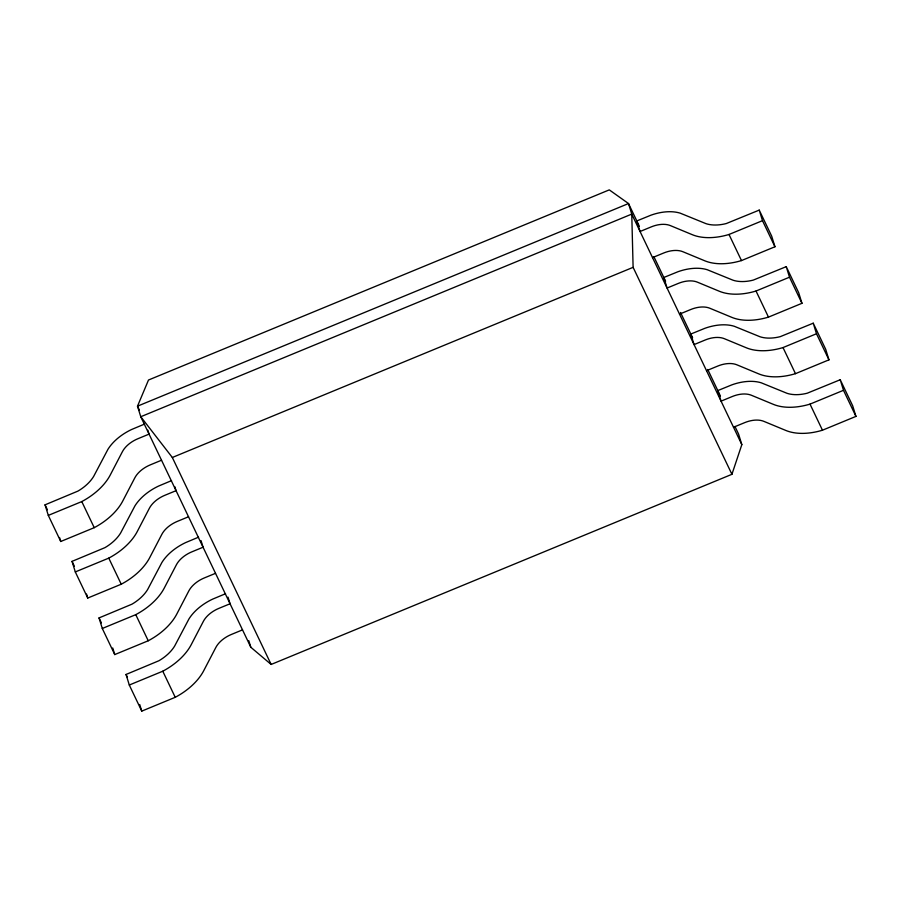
<?xml version="1.0" encoding="UTF-8"?>
<svg xmlns="http://www.w3.org/2000/svg" width="901" height="901" viewBox="0 0 901 901"><rect width="100%" height="100%" fill="white"/><g stroke="black" fill="none" stroke-linecap="round" stroke-linejoin="round"><path stroke-width="1.35" d="M639.395 226.342L628.515 203.547L609.279 189.874L148.496 380.019L137.504 406.171L140.759 416.735L250.827 647.267L271.145 664.454L731.927 474.309L741.827 444.644L738.583 434.079L734.957 426.477M144.532 424.089L131.591 429.507A40.77 24.642 -25.5 0 0 107.94 449.329L93.648 476.426A34.294 20.734 -25.5 0 1 77.959 491.09L45.05 504.83L48.305 515.395L60.761 541.49L94.233 527.671A52.461 31.715 -25.5 0 0 122.773 500.99L134.823 477.845A22.593 13.661 -25.5 0 1 150.366 464.837L161.527 460.231M759.239 210.102L726.251 223.561A34.294 20.734 -25.5 0 1 706.091 223.696L680.221 213.165A40.77 24.642 -25.5 0 0 651.074 215.136L636.816 220.936L640.07 231.501L651.232 226.894A22.593 13.661 -25.5 0 1 670.378 225.599L692.34 234.71A52.461 31.715 -25.5 0 0 729.01 234.474L762.494 220.666L759.239 210.102L771.707 236.197L774.95 246.761L741.478 260.58A52.461 31.715 -25.5 0 1 704.807 260.806L682.834 251.706A22.593 13.661 -25.5 0 0 663.688 253.001L652.527 257.607M741.827 444.644L631.759 214.1L140.759 416.735L172.328 457.483L633.11 267.338L631.759 214.1L628.515 203.547L137.504 406.171L139.317 409.966M48.305 515.395L81.777 501.575A52.461 31.715 -25.5 0 0 110.316 474.895L122.367 451.75A22.593 13.661 -25.5 0 1 137.898 438.731L149.059 434.124L147.843 430.171M171.528 480.638L158.599 486.056A40.77 24.642 -25.5 0 0 134.936 505.878L120.644 532.975A34.294 20.734 -25.5 0 1 104.966 547.639L72.046 561.368L75.301 571.932L87.757 598.039L121.241 584.22A52.461 31.715 -25.5 0 0 149.769 557.539L161.82 534.394A22.593 13.661 -25.5 0 1 177.362 521.375L188.523 516.769M786.246 266.651L753.247 280.11A34.294 20.734 -25.5 0 1 733.087 280.234L707.217 269.714A40.77 24.642 -25.5 0 0 678.081 271.685L663.823 277.485L667.067 288.05L678.228 283.443A22.593 13.661 -25.5 0 1 697.374 282.148L719.336 291.26A52.461 31.715 -25.5 0 0 756.018 291.023L789.49 277.204L786.246 266.651L798.703 292.746L801.958 303.31L768.474 317.118A52.461 31.715 -25.5 0 1 731.803 317.355L709.83 308.243A22.593 13.661 -25.5 0 0 690.684 309.539L679.523 314.145M75.301 571.932L108.773 558.124A52.461 31.715 -25.5 0 0 137.312 531.444L149.363 508.299A22.593 13.661 -25.5 0 1 164.894 495.28L176.055 490.673L174.839 486.709M198.535 537.187L185.595 542.605A40.77 24.642 -25.5 0 0 161.932 562.427L147.64 589.524A34.294 20.734 -25.5 0 1 131.963 604.177L99.042 617.917L102.297 628.481L114.754 654.577L148.237 640.769A52.461 31.715 -25.5 0 0 176.776 614.088L188.816 590.943A22.593 13.661 -25.5 0 1 204.358 577.924L215.519 573.318M813.243 323.189L780.243 336.659A34.294 20.734 -25.5 0 1 760.084 336.783L734.225 326.263A40.77 24.642 -25.5 0 0 705.078 328.234L690.819 334.034L694.063 344.599L705.224 339.992A22.593 13.661 -25.5 0 1 724.37 338.697L746.343 347.797A52.461 31.715 -25.5 0 0 783.014 347.572L816.486 333.753L813.243 323.189L825.699 349.295L828.954 359.848L795.47 373.667A52.461 31.715 -25.5 0 1 758.8 373.904L736.838 364.792A22.593 13.661 -25.5 0 0 717.692 366.088L706.53 370.694M102.297 628.481L135.769 614.662A52.461 31.715 -25.5 0 0 164.309 587.981L176.359 564.848A22.593 13.661 -25.5 0 1 191.902 551.829L203.063 547.222L201.024 540.623M225.532 593.736L212.591 599.154A40.77 24.642 -25.5 0 0 188.94 618.964L174.648 646.062A34.294 20.734 -25.5 0 1 158.959 660.726L126.05 674.466L129.293 685.03L141.761 711.126L175.233 697.306A52.461 31.715 -25.5 0 0 203.772 670.626L215.823 647.492A22.593 13.661 -25.5 0 1 231.354 634.473L242.515 629.867M840.239 379.738L807.24 393.208A34.294 20.734 -25.5 0 1 787.091 393.332L761.221 382.801A40.77 24.642 -25.5 0 0 732.074 384.772L717.815 390.584L721.059 401.148L732.22 396.541A22.593 13.661 -25.5 0 1 751.366 395.246L773.34 404.346A52.461 31.715 -25.5 0 0 810.01 404.121L843.494 390.302L840.239 379.738L852.695 405.833L855.95 416.397L822.467 430.216A52.461 31.715 -25.5 0 1 785.796 430.441L763.834 421.341A22.593 13.661 -25.5 0 0 744.688 422.637L733.527 427.243M129.293 685.03L162.777 671.211A52.461 31.715 -25.5 0 0 191.305 644.53L203.356 621.386A22.593 13.661 -25.5 0 1 218.898 608.366L230.059 603.771L228.021 597.16M762.494 220.666L774.95 246.761M789.49 277.204L801.958 303.31M816.486 333.753L828.954 359.848M843.494 390.302L855.95 416.397M729.01 234.474L741.478 260.58M756.018 291.023L768.474 317.118M783.014 347.572L795.47 373.667M810.01 404.121L822.467 430.216M653.912 256.74L665.602 281.213M680.525 312.478L692.621 337.807M707.736 369.478L720.44 396.08M633.11 267.338L731.927 474.309M172.328 457.483L271.145 664.454M81.777 501.575L94.233 527.671M108.773 558.124L121.241 584.22M135.769 614.662L148.237 640.769M162.777 671.211L175.233 697.306M45.05 504.83L47.426 509.797M72.046 561.368L74.423 566.346M99.042 617.917L101.419 622.895M126.05 674.466L127.232 676.955M248.789 640.667L250.827 647.267M139.723 704.526L141.761 711.126M112.726 647.977L114.754 654.577M86.541 594.074L87.757 598.039M59.545 537.525L60.761 541.49"/></g></svg>
